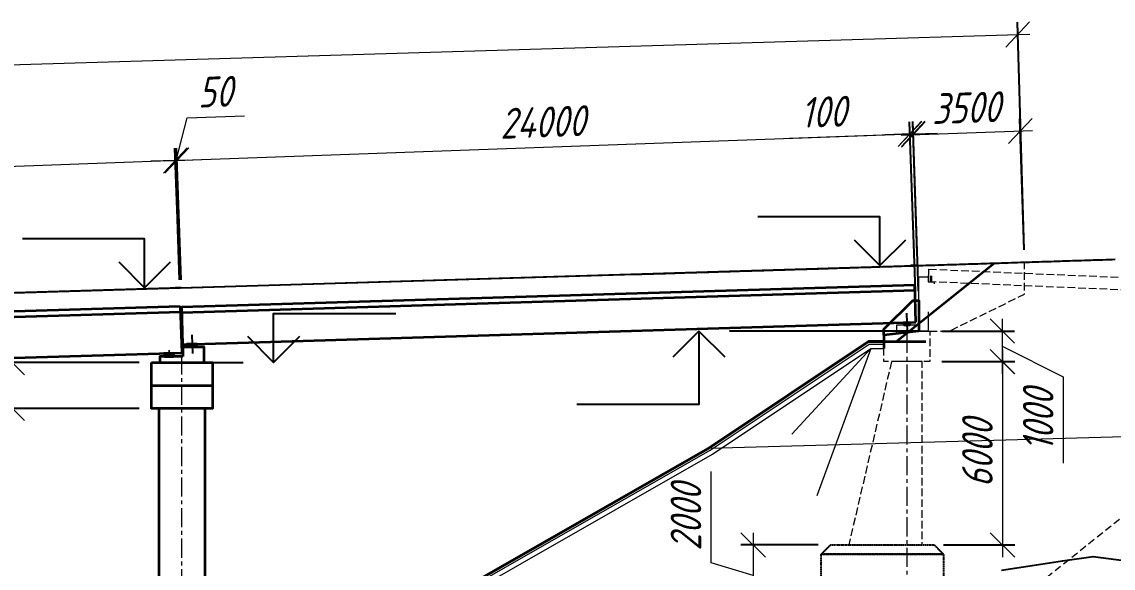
# Model space of a CAD drawing. Header units: millimetres. Extents: x 1864 to 10174863, y -4887456 to 5366151.
# Drawn here: x 5429049 to 5464764, y 12681 to 30555 of the extents above; entities that cross this region are included whole.
import ezdxf
from ezdxf.enums import TextEntityAlignment as Align

# ---------------------------------------------------------------- set-up
doc = ezdxf.new("R2018")
doc.units = ezdxf.units.MM
for name, pattern in [('DASHED', [7, 5, -2, 0]), ('HIDDEN', [9.525, 6.35, -3.175]), ('невидимая', [9.525, 6.35, -3.175]), ('осевая', [2, 1.25, -0.25, 0.25, -0.25])]:
    doc.linetypes.add(name, pattern=pattern)
for name, color, linetype, lineweight in [('(m)Невидимый контур', 4, 'HIDDEN', 18), ('04_Невидимые', 3, 'Continuous', 13), ('1-Бетон', 106, 'Continuous', 35), ('1-Примечания', 4, 'Continuous', 25), ('1-Размеры', 1, 'Continuous', 25), ('1-Текст_3', 250, 'Continuous', 25), ('ИС_АРМ', 1, 'Continuous', 35), ('ИС_Основная', 7, 'Continuous', 35), ('ИС_Ось', 3, 'осевая', 18), ('ИС_Размер', 3, 'Continuous', 18), ('ИС_Тонкая', 3, 'Continuous', 18)]:
    doc.layers.add(name, color=color, linetype=linetype, lineweight=lineweight)
for name, color, linetype in [('ИС_Невидимая', 4, 'невидимая'), ('Красный профиль', 1, 'Continuous'), ('Черный профиль', 3, 'Continuous')]:
    doc.layers.add(name, color=color, linetype=linetype)
doc.styles.add('0', font='isocpeur.ttf', dxfattribs={"width": 0.8, "oblique": 15})
doc.styles.get("Standard").update_dxf_attribs({"font": 'arial.ttf'})
doc.dimstyles.new('М400нов', dxfattribs={"dimscale": 400, "dimtxt": 2.5, "dimasz": 2, "dimexe": 1, "dimexo": 1, "dimgap": 0.8, "dimtad": 1, "dimdec": 0, "dimzin": 0, "dimdsep": 46, "dimtxsty": '0', "dimblk": 'OBLIQUE', "dimcen": 0.09, "dimdle": 1, "dimclrd": 256, "dimclre": 256, "dimclrt": 256, "dimadec": 4, "dimazin": 0, "dimtfac": 1, "dimtdec": 0, "dimtmove": 1, "dimatfit": 2, "dimfxl": 1, "dimtolj": 1, "dimtzin": 0, "dimlwd": -1, "dimarcsym": 0})

# ---------------------------------------------------------------- blocks, each defined once
blk = doc.blocks.new('_OBLIQUE')
at = {"color": 0, "linetype": 'ByBlock', "lineweight": -2}
blk.add_line((0.5, 0.5), (-0.5, -0.5), dxfattribs=at)
blk = doc.blocks.new('*D1196')
at = {"layer": 'Defpoints', "color": 0, "linetype": 'Continuous', "transparency": 16777216}
for p in [(5461641, 30143), (5461865, 22692), (5307554, 18046)]:
    blk.add_point(p, dxfattribs=at)
at = {"layer": 'ИС_Размер', "lineweight": -2, "transparency": 16777216}
for p, q in [((5461853, 23092), (5461629, 30543)), ((5307542, 18446), (5307318, 25898))]:
    blk.add_line(p, q, dxfattribs=at)
at = {"layer": 'ИС_Размер', "transparency": 16777216}
blk.add_line((5306930, 25486), (5462041, 30155), dxfattribs=at)
at = {"layer": 'ИС_Размер', "linetype": 'Continuous', "transparency": 16777216, "xscale": 800, "yscale": 800, "zscale": 800}
for p, rotation in [((5461641, 30143), 1.724269677828699), ((5307330, 25498), 181.7242696778287)]:
    blk.add_blockref('_OBLIQUE', p, dxfattribs=dict(at, rotation=rotation))
at = {"layer": 'ИС_Размер', "linetype": 'Continuous', "transparency": 16777216, "insert": (5384461, 28640), "char_height": 1000, "attachment_point": 5, "rotation": 1.7243, "style": '0'}
blk.add_mtext('\\A1;154400', dxfattribs=at)
blk = doc.blocks.new('33')
at = {"layer": '1-Бетон'}
for points in [[(33000, 1530), (33000, 0), (0, 0), (0, 1530), (33000, 1530)], [(0, 1350), (33000, 1350)]]:
    blk.add_lwpolyline(points, dxfattribs=at)
at = {"layer": 'ИС_Ось'}
for points in [[(400, -108), (400, 108)], [(32600, -108), (32600, 108)]]:
    blk.add_lwpolyline(points, dxfattribs=at)
blk = doc.blocks.new('*U451')
blk.add_lwpolyline([(0, 0), (0, 200)])
at = {"layer": 'Defpoints'}
for points in [[(-9, 0), (-9, 200)], [(-8, 0), (-8, 200)], [(8, 0), (8, 200)], [(9, 0), (9, 200)]]:
    blk.add_lwpolyline(points, dxfattribs=at)
blk = doc.blocks.new('б24 1.23')
at = {"layer": '1-Бетон', "linetype": 'Continuous'}
for points in [[(0, 0), (6, 1230)], [(6, 1230), (24005, 1120)], [(24000, -110), (24005, 1120)], [(5, 1050), (24005, 940)], [(0, 0), (24000, -110)]]:
    blk.add_lwpolyline(points, dxfattribs=at)
at = {"layer": 'Красный профиль', "linetype": 'Continuous'}
for points in [[(301, 306), (299, -309)], [(23701, 199), (23698, -416)]]:
    blk.add_lwpolyline(points, dxfattribs=at)
blk = doc.blocks.new('*D1200')
at = {"layer": 'Defpoints', "color": 0, "linetype": 'Continuous', "transparency": 16777216}
for p in [(5434076, 26022), (5434231, 21710), (5401252, 20524)]:
    blk.add_point(p, dxfattribs=at)
at = {"layer": 'ИС_Размер', "lineweight": -2, "transparency": 16777216}
for p, q in [((5434216, 22110), (5434061, 26422)), ((5401238, 20924), (5401083, 25236))]:
    blk.add_line(p, q, dxfattribs=at)
at = {"layer": 'ИС_Размер', "transparency": 16777216}
blk.add_line((5400697, 24821), (5434475, 26036), dxfattribs=at)
at = {"layer": 'ИС_Размер', "linetype": 'Continuous', "transparency": 16777216, "xscale": 800, "yscale": 800, "zscale": 800}
for p, rotation in [((5434076, 26022), 2.059747963360298), ((5401097, 24836), 182.0597479633603)]:
    blk.add_blockref('_OBLIQUE', p, dxfattribs=dict(at, rotation=rotation))
at = {"layer": 'ИС_Размер', "linetype": 'Continuous', "transparency": 16777216, "insert": (5417557, 26248), "char_height": 1000, "attachment_point": 5, "rotation": 2.0597, "style": '0'}
blk.add_mtext('\\A1;33000', dxfattribs=at)
blk = doc.blocks.new('*D1201')
at = {"layer": 'Defpoints', "color": 0, "linetype": 'Continuous', "transparency": 16777216}
for p in [(5458110, 26888), (5458265, 22574), (5434281, 21710)]:
    blk.add_point(p, dxfattribs=at)
at = {"layer": 'ИС_Размер', "lineweight": -2, "transparency": 16777216}
for p, q in [((5458251, 22974), (5458095, 27288)), ((5434266, 22110), (5434111, 26423))]:
    blk.add_line(p, q, dxfattribs=at)
at = {"layer": 'ИС_Размер', "transparency": 16777216}
blk.add_line((5433726, 26009), (5458509, 26902), dxfattribs=at)
at = {"layer": 'ИС_Размер', "linetype": 'Continuous', "transparency": 16777216, "xscale": 800, "yscale": 800, "zscale": 800}
for p, rotation in [((5458110, 26888), 2.064041569416751), ((5434125, 26024), 182.0640415694167)]:
    blk.add_blockref('_OBLIQUE', p, dxfattribs=dict(at, rotation=rotation))
at = {"layer": 'ИС_Размер', "linetype": 'Continuous', "transparency": 16777216, "insert": (5446088, 27275), "char_height": 1000, "attachment_point": 5, "rotation": 2.064, "style": '0'}
blk.add_mtext('\\A1;24000', dxfattribs=at)
blk = doc.blocks.new('*D1207')
at = {"layer": 'Defpoints', "color": 0, "linetype": 'Continuous', "transparency": 16777216}
for p in [(5434118, 26023), (5434219, 21710), (5434262, 21711)]:
    blk.add_point(p, dxfattribs=at)
at = {"layer": 'ИС_Размер', "transparency": 16777216}
for p, q in [((5434097, 26023), (5434465, 27416)), ((5434465, 27416), (5436332, 27478)), ((5434076, 26022), (5433276, 25995)), ((5434076, 26022), (5434118, 26023)), ((5434076, 26022), (5434118, 26023)), ((5434118, 26023), (5434918, 26050))]:
    blk.add_line(p, q, dxfattribs=at)
at = {"layer": 'ИС_Размер', "lineweight": -2, "transparency": 16777216}
for p, q in [((5434206, 22110), (5434062, 26422)), ((5434248, 22111), (5434105, 26423))]:
    blk.add_line(p, q, dxfattribs=at)
at = {"layer": 'ИС_Размер', "linetype": 'Continuous', "transparency": 16777216, "xscale": 800, "yscale": 800, "zscale": 800}
for p, rotation in [((5434076, 26022), 1.907391254131756), ((5434118, 26023), 181.9073912541317)]:
    blk.add_blockref('_OBLIQUE', p, dxfattribs=dict(at, rotation=rotation))
at = {"layer": 'ИС_Размер', "linetype": 'Continuous', "transparency": 16777216, "insert": (5435371, 28266), "char_height": 1000, "attachment_point": 5, "rotation": 1.9074, "style": '0'}
blk.add_mtext('\\A1;50', dxfattribs=at)
blk = doc.blocks.new('*D1208')
at = {"layer": 'Defpoints', "color": 0, "linetype": 'Continuous', "transparency": 16777216}
for p in [(5458218, 26890), (5458309, 21345), (5458410, 21349)]:
    blk.add_point(p, dxfattribs=at)
at = {"layer": 'ИС_Размер', "lineweight": -2, "transparency": 16777216}
for p, q in [((5458296, 21745), (5458104, 27286)), ((5458396, 21749), (5458204, 27290))]:
    blk.add_line(p, q, dxfattribs=at)
at = {"layer": 'ИС_Размер', "transparency": 16777216}
for p, q in [((5454172, 26750), (5458118, 26886)), ((5458118, 26886), (5457318, 26859)), ((5458118, 26886), (5458218, 26890)), ((5458118, 26886), (5458218, 26890)), ((5458218, 26890), (5459017, 26917))]:
    blk.add_line(p, q, dxfattribs=at)
at = {"layer": 'ИС_Размер', "linetype": 'Continuous', "transparency": 16777216, "xscale": 800, "yscale": 800, "zscale": 800}
for p, rotation in [((5458118, 26886), 1.98135603845083), ((5458218, 26890), 181.9813560384509)]:
    blk.add_blockref('_OBLIQUE', p, dxfattribs=dict(at, rotation=rotation))
at = {"layer": 'ИС_Размер', "linetype": 'Continuous', "transparency": 16777216, "insert": (5455277, 27609), "char_height": 1000, "attachment_point": 5, "rotation": 1.9814, "style": '0'}
blk.add_mtext('\\A1;100', dxfattribs=at)
blk = doc.blocks.new('*D1209')
at = {"layer": 'Defpoints', "color": 0, "linetype": 'Continuous', "transparency": 16777216}
for p in [(5461722, 26983), (5458367, 22575), (5461865, 22692)]:
    blk.add_point(p, dxfattribs=at)
at = {"layer": 'ИС_Размер', "lineweight": -2, "transparency": 16777216}
for p, q in [((5458354, 22975), (5458210, 27265)), ((5461852, 23092), (5461708, 27382))]:
    blk.add_line(p, q, dxfattribs=at)
at = {"layer": 'ИС_Размер', "transparency": 16777216}
blk.add_line((5457824, 26852), (5462122, 26996), dxfattribs=at)
at = {"layer": 'ИС_Размер', "linetype": 'Continuous', "transparency": 16777216, "xscale": 800, "yscale": 800, "zscale": 800}
for p, rotation in [((5458224, 26866), 181.9136543373647), ((5461722, 26983), 1.913654337364709)]:
    blk.add_blockref('_OBLIQUE', p, dxfattribs=dict(at, rotation=rotation))
at = {"layer": 'ИС_Размер', "linetype": 'Continuous', "transparency": 16777216, "insert": (5459945, 27744), "char_height": 1000, "attachment_point": 5, "rotation": 1.9137, "style": '0'}
blk.add_mtext('\\A1;3500', dxfattribs=at)
blk = doc.blocks.new('*U452')
at = {"layer": '1-Примечания', "linetype": 'Continuous'}
blk.add_line((0, 0), (2.5, 0), dxfattribs=at)
for points in [[(5, 0), (5, 4), (15, 4)], [(7.121, 2.121), (5, 0), (2.879, 2.121)]]:
    blk.add_lwpolyline(points, dxfattribs=at)
at = {"layer": '1-Текст_3', "lineweight": 30, "oblique": 15, "width": 0.8, "flags": 104}
blk.add_attdef('ВЫСОТА', text='', height=3, dxfattribs=at).set_placement((10.127, 6.167), align=Align.MIDDLE_CENTER)
blk.add_attdef('ПРИМЕЧАНИЕ', text='', height=3, dxfattribs=at).set_placement((10, 3.25), align=Align.TOP_CENTER)
blk = doc.blocks.new('*U443')
at = {"layer": '1-Примечания', "linetype": 'Continuous'}
blk.add_line((0, 0), (0.5, 0), dxfattribs=at)
for points in [[(3, 0), (3, 4), (13, 4)], [(5.121, 2.121), (3, 0), (0.879, 2.121)]]:
    blk.add_lwpolyline(points, dxfattribs=at)
at = {"layer": '1-Текст_3', "lineweight": 30, "oblique": 15, "width": 0.8, "flags": 104}
blk.add_attdef('ВЫСОТА', text='', height=3, dxfattribs=at).set_placement((8.127, 6.167), align=Align.MIDDLE_CENTER)
blk.add_attdef('ПРИМЕЧАНИЕ', text='', height=3, dxfattribs=at).set_placement((8, 3.25), align=Align.TOP_CENTER)
blk = doc.blocks.new('*U444')
at = {"layer": '1-Примечания', "linetype": 'Continuous'}
blk.add_line((0, 0), (0.5, 0), dxfattribs=at)
for points in [[(3, 0), (3, 4), (13, 4)], [(5.121, 2.121), (3, 0), (0.879, 2.121)]]:
    blk.add_lwpolyline(points, dxfattribs=at)
at = {"layer": '1-Текст_3', "lineweight": 30, "oblique": 15, "width": 0.8, "flags": 104}
blk.add_attdef('ВЫСОТА', text='', height=3, dxfattribs=at).set_placement((8.127, 6.167), align=Align.MIDDLE_CENTER)
blk.add_attdef('ПРИМЕЧАНИЕ', text='', height=3, dxfattribs=at).set_placement((8, 3.25), align=Align.TOP_CENTER)
blk = doc.blocks.new('*U436')
at = {"layer": '1-Примечания', "linetype": 'Continuous'}
blk.add_line((0, 0), (-15.5, 0), dxfattribs=at)
for points in [[(-18, 0), (-18, -6), (-28, -6)], [(-20.121, -2.121), (-18, 0), (-15.879, -2.121)]]:
    blk.add_lwpolyline(points, dxfattribs=at)
at = {"layer": '1-Текст_3', "lineweight": 30, "oblique": 15, "width": 0.8, "flags": 104}
blk.add_attdef('ВЫСОТА', text='', height=3, dxfattribs=at).set_placement((-23.127, -3.833), align=Align.MIDDLE_CENTER)
blk.add_attdef('ПРИМЕЧАНИЕ', text='', height=3, dxfattribs=at).set_placement((-23, -6.75), align=Align.TOP_CENTER)
blk = doc.blocks.new('*D1254')
at = {"layer": 'Defpoints', "color": 0, "linetype": 'Continuous', "transparency": 16777216}
for p in [(5433290, 17910), (5428741, 7910), (5433089, 7910)]:
    blk.add_point(p, dxfattribs=at)
at = {"layer": 'ИС_Размер', "transparency": 16777216}
blk.add_line((5428741, 18310), (5428741, 7510), dxfattribs=at)
at = {"layer": 'ИС_Размер', "lineweight": -2, "transparency": 16777216}
for p, q in [((5432890, 17910), (5428341, 17910)), ((5432689, 7910), (5428341, 7910))]:
    blk.add_line(p, q, dxfattribs=at)
at = {"layer": 'ИС_Размер', "linetype": 'Continuous', "transparency": 16777216, "xscale": 800, "yscale": 800, "zscale": 800}
for p, rotation in [((5428741, 17910), 90), ((5428741, 7910), 270)]:
    blk.add_blockref('_OBLIQUE', p, dxfattribs=dict(at, rotation=rotation))
at = {"layer": 'ИС_Размер', "linetype": 'Continuous', "transparency": 16777216, "insert": (5427921, 12910), "char_height": 1000, "attachment_point": 5, "rotation": 90, "style": '0'}
blk.add_mtext('\\A1;10000', dxfattribs=at)
blk = doc.blocks.new('*D1255')
at = {"layer": 'Defpoints', "color": 0, "linetype": 'Continuous', "transparency": 16777216}
for p in [(5433290, 19410), (5428741, 17910), (5433290, 17910)]:
    blk.add_point(p, dxfattribs=at)
at = {"layer": 'ИС_Размер', "transparency": 16777216}
blk.add_line((5428741, 19810), (5428741, 17510), dxfattribs=at)
at = {"layer": 'ИС_Размер', "lineweight": -2, "transparency": 16777216}
for p, q in [((5432890, 19410), (5428341, 19410)), ((5432890, 17910), (5428341, 17910))]:
    blk.add_line(p, q, dxfattribs=at)
at = {"layer": 'ИС_Размер', "linetype": 'Continuous', "transparency": 16777216, "xscale": 800, "yscale": 800, "zscale": 800}
for p, rotation in [((5428741, 19410), 90), ((5428741, 17910), 270)]:
    blk.add_blockref('_OBLIQUE', p, dxfattribs=dict(at, rotation=rotation))
at = {"layer": 'ИС_Размер', "linetype": 'Continuous', "transparency": 16777216, "insert": (5427921, 18660), "char_height": 1000, "attachment_point": 5, "rotation": 90, "style": '0'}
blk.add_mtext('\\A1;1500', dxfattribs=at)
blk = doc.blocks.new('*D1257')
at = {"layer": 'Defpoints', "color": 0, "linetype": 'Continuous', "transparency": 16777216}
for p in [(5458760, 19440), (5458809, 13440), (5461141, 13440)]:
    blk.add_point(p, dxfattribs=at)
at = {"layer": 'ИС_Размер', "transparency": 16777216}
blk.add_line((5461141, 19840), (5461141, 13040), dxfattribs=at)
at = {"layer": 'ИС_Размер', "lineweight": -2, "transparency": 16777216}
for p, q in [((5459160, 19440), (5461541, 19440)), ((5459209, 13440), (5461541, 13440))]:
    blk.add_line(p, q, dxfattribs=at)
at = {"layer": 'ИС_Размер', "linetype": 'Continuous', "transparency": 16777216, "xscale": 800, "yscale": 800, "zscale": 800}
for p, rotation in [((5461141, 19440), 90), ((5461141, 13440), 270)]:
    blk.add_blockref('_OBLIQUE', p, dxfattribs=dict(at, rotation=rotation))
at = {"layer": 'ИС_Размер', "linetype": 'Continuous', "transparency": 16777216, "insert": (5460321, 16440), "char_height": 1000, "attachment_point": 5, "rotation": 90, "style": '0'}
blk.add_mtext('\\A1;6000', dxfattribs=at)
blk = doc.blocks.new('*D1258')
at = {"layer": 'Defpoints', "color": 0, "linetype": 'Continuous', "transparency": 16777216}
for p in [(5458759, 20440), (5458759, 19440), (5461135, 19440)]:
    blk.add_point(p, dxfattribs=at)
at = {"layer": 'ИС_Размер', "transparency": 16777216}
for p, q in [((5461135, 20840), (5461135, 19040)), ((5461135, 19940), (5463129, 18940)), ((5463129, 18940), (5463129, 16112))]:
    blk.add_line(p, q, dxfattribs=at)
at = {"layer": 'ИС_Размер', "lineweight": -2, "transparency": 16777216}
for p, q in [((5459159, 20440), (5461535, 20440)), ((5459159, 19440), (5461535, 19440))]:
    blk.add_line(p, q, dxfattribs=at)
at = {"layer": 'ИС_Размер', "linetype": 'Continuous', "transparency": 16777216, "xscale": 800, "yscale": 800, "zscale": 800}
for p, rotation in [((5461135, 20440), 90), ((5461135, 19440), 270)]:
    blk.add_blockref('_OBLIQUE', p, dxfattribs=dict(at, rotation=rotation))
at = {"layer": 'ИС_Размер', "linetype": 'Continuous', "transparency": 16777216, "insert": (5462309, 17526), "char_height": 1000, "attachment_point": 5, "rotation": 90, "style": '0'}
blk.add_mtext('\\A1;1000', dxfattribs=at)
blk = doc.blocks.new('*D1291')
at = {"layer": 'Defpoints', "color": 0, "linetype": 'Continuous', "transparency": 16777216}
for p in [(5455510, 13440), (5452983, 11440), (5455210, 11440)]:
    blk.add_point(p, dxfattribs=at)
at = {"layer": 'ИС_Размер', "transparency": 16777216}
for p, q in [((5451603, 12854), (5451603, 15842)), ((5452983, 13840), (5452983, 11040)), ((5452983, 12440), (5451603, 12854))]:
    blk.add_line(p, q, dxfattribs=at)
at = {"layer": 'ИС_Размер', "lineweight": -2, "transparency": 16777216}
for p, q in [((5455110, 13440), (5452583, 13440)), ((5454810, 11440), (5452583, 11440))]:
    blk.add_line(p, q, dxfattribs=at)
at = {"layer": 'ИС_Размер', "linetype": 'Continuous', "transparency": 16777216, "xscale": 800, "yscale": 800, "zscale": 800}
for p, rotation in [((5452983, 13440), 90), ((5452983, 11440), 270)]:
    blk.add_blockref('_OBLIQUE', p, dxfattribs=dict(at, rotation=rotation))
at = {"layer": 'ИС_Размер', "linetype": 'Continuous', "transparency": 16777216, "insert": (5450783, 14348), "char_height": 1000, "attachment_point": 5, "rotation": 90, "style": '0'}
blk.add_mtext('\\A1;2000', dxfattribs=at)

msp = doc.modelspace()

# ---------------------------------------------------------------- linework, layer by layer
at = {"layer": '(m)Невидимый контур', "color": 3, "ltscale": 37}
msp.add_line((5461209.1, 11281.4), (5476070.2, 23159.4), dxfattribs=at)
at = {"color": 1}
for points in [[(5434267.8, 21851.9), (5458306.8, 22579.2)], [(5434267.8, 21851.9), (5401232.7, 20860.8)]]:
    msp.add_lwpolyline(points, dxfattribs=at)
at = {"layer": '04_Невидимые', "color": 4, "linetype": 'DASHED', "ltscale": 50, "flags": 128}
for points in [[(5458409.6, 20439.9), (5459409.6, 20439.9), (5461865.2, 21649.2), (5461865.2, 22691.7)], [(5458736.6, 22463.2), (5466719.6, 22123.9)], [(5458719.6, 22063.6), (5466702.6, 21724.3)], [(5457509.7, 19435.3), (5456110, 13439.8), (5458510, 13439.8), (5458509.5, 19439.9), (5457509.7, 19439.9)]]:
    msp.add_lwpolyline(points, dxfattribs=at)
at = {"layer": '04_Невидимые', "color": 4, "linetype": 'DASHED', "ltscale": 500, "flags": 128}
for points in [[(5458409.6, 20439.9), (5458409.6, 22214), (5458709, 22214), (5458709, 22045.5), (5458909.6, 22045.5), (5458909.6, 21845.5), (5458709.6, 21645.5), (5458709.6, 20439.9)], [(5458409.6, 20439.9), (5457683.2, 20353.7), (5457683.2, 20639.9), (5458409.6, 20639.9)]]:
    msp.add_lwpolyline(points, close=True, dxfattribs=at)
msp.add_lwpolyline([(5458719.6, 22062.7), (5458736.6, 22463.2)], dxfattribs=at)
at = {"layer": '04_Невидимые', "color": 4, "linetype": 'DASHED', "ltscale": 50, "flags": 128}
msp.add_lwpolyline([(5457259.9, 20303.5), (5458409.6, 20439.9), (5458759, 20439.9), (5458759, 19439.9), (5457259.9, 19439.9)], close=True, dxfattribs=at)
at = {"layer": '1-Бетон'}
for points in [[(5457889.4, 20691.9), (5458129.4, 20691.9), (5458129.4, 20711.9), (5457889.4, 20711.9)], [(5457909.2, 20639.9), (5458109.2, 20639.9), (5458109.3, 20691.9), (5457909.3, 20691.9)], [(5434444.5, 19989.3), (5434784.5, 19989.3), (5434784.5, 20009.3), (5434444.5, 20009.3)], [(5433694.8, 19688.3), (5434034.8, 19688.3), (5434034.8, 19708.3), (5433694.8, 19708.3)], [(5433714.8, 19610.3), (5434014.8, 19610.3), (5434014.8, 19688.3), (5433714.8, 19688.3)], [(5434464.5, 19989.3), (5434764.5, 19989.3), (5434764.5, 19909.7), (5434464.5, 19909.7)], [(5433290, 19409.8), (5435290, 19409.8), (5435290, 17909.8), (5433290, 17909.8)]]:
    msp.add_lwpolyline(points, close=True, dxfattribs=at)
at = {"layer": '1-Бетон', "color": 1}
msp.add_lwpolyline([(5457259.9, 20093.8), (5456759.9, 20093.8), (5451529, 16606.6), (5437870.6, 8801.8)], dxfattribs=at)
at = {"layer": '1-Бетон'}
for points in [[(5435014.7, 19409.8), (5435014.7, 19909.7), (5434314.4, 19909.7), (5434314.8, 19610.3)], [(5434314.8, 19610.3), (5433565.1, 19610.3), (5433565.1, 19409.8), (5435014.7, 19409.8), (5435014.7, 19409.8)], [(5433290, 18659.8), (5435290, 18659.8)], [(5433290, 18659.8), (5435290, 18659.8)], [(5435040, 17909.8), (5435039.4, 7909.8), (5433539.4, 7909.8), (5433540, 17909.8)]]:
    msp.add_lwpolyline(points, dxfattribs=at)
at = {"layer": 'ИС_Невидимая', "ltscale": 0.3}
for points in [[(5459209.8, 13139.9), (5455209.8, 13139.9), (5455509.7, 13439.9), (5458910.3, 13439.9)], [(5459209.8, 11439.9), (5455209.8, 11439.9), (5455209.8, 13139.9), (5459209.8, 13139.9)]]:
    msp.add_lwpolyline(points, close=True, dxfattribs=at)
at = {"layer": 'ИС_Основная'}
for p, q in [((5457655, 20091.4), (5460865.7, 22659.9)), ((5457259.9, 20298.9), (5457259.9, 19863.8))]:
    msp.add_line(p, q, dxfattribs=at)
msp.add_lwpolyline([(5458409.6, 20439.9), (5457260.2, 20303.5), (5457260, 20498.9), (5458209.5, 21435.3), (5458409.5, 21435.3)], close=True, dxfattribs=at)
msp.add_lwpolyline([(5437687.2, 8697), (5451529, 16606.6), (5456759.9, 20093.8), (5458636.9, 20093.8)], dxfattribs=at)
at = {"layer": 'ИС_Ось'}
for points in [[(5458009.6, 20804.9), (5458009.6, 20599.7)], [(5433864.6, 19808.4), (5433864.6, 19603.2)]]:
    msp.add_lwpolyline(points, dxfattribs=at)
at = {"layer": 'ИС_Ось', "ltscale": 10}
msp.add_lwpolyline([(5434614.8, 20093.4), (5434614.8, 19970.1)], dxfattribs=at)
at = {"layer": 'ИС_Ось', "ltscale": 500}
for points in [[(5458009.9, 20346.9), (5458009.6, 11939.8)], [(5434289.3, 2022.6), (5434290, 19647.5)]]:
    msp.add_lwpolyline(points, dxfattribs=at)
at = {"layer": 'ИС_Тонкая'}
for q in [(5454244.4, 17063.3), (5455066.4, 15047.4)]:
    msp.add_line((5456829.5, 19863.8), q, dxfattribs=at)
for points in [[(5438258, 8931), (5451571.1, 16538.5), (5456784.1, 20013.8), (5457259.9, 20013.8)], [(5438983.8, 9173), (5451650, 16410.8), (5456829.5, 19863.8), (5457259.9, 19863.8)], [(5451529, 16606.6), (5493887.5, 17792.2)]]:
    msp.add_lwpolyline(points, dxfattribs=at)
at = {"layer": 'Красный профиль', "linetype": 'Continuous', "flags": 128}
msp.add_lwpolyline([(5293540.6, 17630.1), (5449135.8, 22297.9), (5449235.8, 22300.9), (5449335.7, 22303.9), (5449435.7, 22306.9), (5449535.7, 22309.9), (5449635.6, 22312.9), (5449735.6, 22315.9), (5449835.6, 22318.9), (5449935.5, 22322), (5450035.5, 22325), (5450107.7, 22327.1), (5450135.5, 22328), (5450235.4, 22331), (5450335.4, 22334), (5450435.4, 22337), (5450535.3, 22340), (5450635.3, 22343.1), (5450735.3, 22346.1), (5450835.2, 22349.1), (5450935.2, 22352.1), (5451035.2, 22355.2), (5451107.7, 22357.4), (5451135.1, 22358.2), (5451235.1, 22361.2), (5451335.1, 22364.2), (5451435, 22367.3), (5451535, 22370.3), (5451635, 22373.3), (5451734.9, 22376.4), (5451834.9, 22379.4), (5451934.8, 22382.5), (5452034.8, 22385.5), (5452107.7, 22387.7), (5452134.8, 22388.5), (5452234.7, 22391.6), (5452334.7, 22394.6), (5452434.7, 22397.7), (5452534.6, 22400.7), (5452634.6, 22403.8), (5452734.6, 22406.8), (5452834.5, 22409.9), (5452934.5, 22412.9), (5453034.5, 22416), (5453107.7, 22418.2), (5453134.4, 22419), (5453234.4, 22422.1), (5453334.4, 22425.2), (5453434.3, 22428.2), (5453534.3, 22431.3), (5453634.3, 22434.4), (5453734.2, 22437.4), (5453834.2, 22440.5), (5453934.2, 22443.6), (5454034.1, 22446.6), (5454107.7, 22448.9), (5454134.1, 22449.7), (5454234, 22452.8), (5454334, 22455.8), (5454434, 22458.9), (5454533.9, 22462), (5454633.9, 22465.1), (5454733.9, 22468.2), (5454833.8, 22471.2), (5454933.8, 22474.3), (5455033.8, 22477.4), (5455107.7, 22479.7), (5455133.7, 22480.5), (5455233.7, 22483.6), (5455333.7, 22486.7), (5455433.6, 22489.8), (5455533.6, 22492.9), (5455633.6, 22496), (5455733.5, 22499.1), (5455833.5, 22502.1), (5455933.5, 22505.2), (5456033.4, 22508.3), (5456107.7, 22510.6), (5456133.4, 22511.4), (5456233.4, 22514.5), (5456333.3, 22517.7), (5456433.3, 22520.8), (5456533.3, 22523.9), (5456633.2, 22527), (5456733.2, 22530.1), (5456833.1, 22533.2), (5456933.1, 22536.3), (5457033.1, 22539.4), (5457107.7, 22541.8), (5457133, 22542.5), (5457233, 22545.7), (5457333, 22548.8), (5457432.9, 22551.9), (5457532.9, 22555), (5457632.9, 22558.1), (5457732.8, 22561.3), (5457832.8, 22564.4), (5457932.8, 22567.5), (5458032.7, 22570.7), (5458107.7, 22573), (5458132.7, 22573.8), (5458232.7, 22576.9), (5458332.6, 22580), (5458432.6, 22583.2), (5458532.6, 22586.3), (5458632.5, 22589.5), (5458732.5, 22592.6), (5458832.5, 22595.7), (5458932.4, 22598.9), (5459032.4, 22602), (5459107.7, 22604.4), (5459132.3, 22605.2), (5459232.3, 22608.3), (5459332.3, 22611.5), (5459432.2, 22614.6), (5459532.2, 22617.8), (5459632.2, 22620.9), (5459732.1, 22624.1), (5459832.1, 22627.2), (5459932.1, 22630.4), (5460032, 22633.5), (5460107.7, 22635.9), (5460132, 22636.7), (5460232, 22639.9), (5460331.9, 22643), (5460431.9, 22646.2), (5460531.9, 22649.4), (5460631.8, 22652.5), (5460731.8, 22655.7), (5460831.8, 22658.9), (5460931.7, 22662), (5461031.7, 22665.2), (5461107.7, 22667.6), (5461131.7, 22668.4), (5461231.6, 22671.6), (5461331.6, 22674.7), (5461431.5, 22677.9), (5461531.5, 22681.1), (5461631.5, 22684.3), (5461731.4, 22687.5), (5461831.4, 22690.7), (5461931.4, 22693.8), (5462031.3, 22697), (5462107.7, 22699.5), (5462131.3, 22700.2), (5462231.3, 22703.4), (5462331.2, 22706.6), (5462431.2, 22709.8), (5462531.2, 22713), (5462631.1, 22716.2), (5462731.1, 22719.4), (5462831.1, 22722.6), (5462931, 22725.8), (5463031, 22729), (5463107.7, 22731.4), (5463131, 22732.2), (5463230.9, 22735.4), (5463330.9, 22738.6), (5463430.9, 22741.8), (5463530.8, 22745), (5463630.8, 22748.2), (5463730.8, 22751.5), (5463830.7, 22754.7), (5463930.7, 22757.9), (5464030.6, 22761.1), (5464107.7, 22763.6), (5464130.6, 22764.3), (5464230.6, 22767.5), (5464330.5, 22770.8), (5464430.5, 22774), (5464530.5, 22777.2), (5464630.4, 22780.4), (5464730.4, 22783.7), (5464830.4, 22786.9)], dxfattribs=at)
at = {"layer": 'Черный профиль', "linetype": 'Continuous', "flags": 128}
msp.add_lwpolyline([(5461107.7, 12614.9), (5462107.7, 12766.8), (5463107.7, 12918.2), (5464107.7, 13067.3), (5465107.7, 12931)], dxfattribs=at)

# ---------------------------------------------------------------- block references
at = {"linetype": 'Continuous', "rotation": 1.718358025339879}
msp.add_blockref('33', (5401296.3, 18731.2), dxfattribs=at)
at = {"layer": '1-Бетон', "rotation": 1.995828484253032}
msp.add_blockref('б24 1.23', (5434320.6, 20000.3), dxfattribs=at)
at = {"layer": '1-Размеры', "transparency": 33554687}
ref = msp.add_blockref('*U444', (5458332.6, 22580), dxfattribs=dict(at, xscale=-399.9999999999999, yscale=399.9999999999999, zscale=399.9999999999999, rotation=359.999718071565))
lines = msp.add_mtext('\\W0.8000;22.58', dxfattribs={"layer": '1-Текст_3', "insert": (5455082, 25047), "char_height": 2.5, "attachment_point": 1, "rotation": 359.99972, "bg_fill": 3, "box_fill_scale": 1, "bg_fill_color": 256, "bg_fill_transparency": 0})
ref.add_attrib('ВЫСОТА', '', (5455082, 25047)).embed_mtext(lines)
lines = msp.add_mtext('\\W0.8000;', dxfattribs={"layer": '1-Текст_3', "insert": (5455132.6, 23880.1), "char_height": 2.5, "attachment_point": 1, "rotation": 359.99972, "bg_fill": 3, "box_fill_scale": 1, "bg_fill_color": 256, "bg_fill_transparency": 0})
ref.add_attrib('ПРИМЕЧАНИЕ', '', (5455132.6, 23880.1)).embed_mtext(lines)
ref = msp.add_blockref('*U443', (5434267.8, 21851.9), dxfattribs=dict(at, xscale=-399.9999999999999, yscale=399.9999999999999, zscale=399.9999999999999, rotation=359.999718071565))
lines = msp.add_mtext('\\W0.8000;21.85', dxfattribs={"layer": '1-Текст_3', "insert": (5431017.2, 24318.8), "char_height": 2.5, "attachment_point": 1, "rotation": 359.99972, "bg_fill": 3, "box_fill_scale": 1, "bg_fill_color": 256, "bg_fill_transparency": 0})
ref.add_attrib('ВЫСОТА', '', (5431017.2, 24318.8)).embed_mtext(lines)
lines = msp.add_mtext('\\W0.8000;', dxfattribs={"layer": '1-Текст_3', "insert": (5431067.8, 23151.9), "char_height": 2.5, "attachment_point": 1, "rotation": 359.99972, "bg_fill": 3, "box_fill_scale": 1, "bg_fill_color": 256, "bg_fill_transparency": 0})
ref.add_attrib('ПРИМЕЧАНИЕ', '', (5431067.8, 23151.9)).embed_mtext(lines)
ref = msp.add_blockref('*U452', (5435290, 19409.8), dxfattribs=dict(at, xscale=399.9999999999998, yscale=399.9999999999998, zscale=399.9999999999998, rotation=0.0002819284350356197))
lines = msp.add_mtext('\\W0.8000;19.41', dxfattribs={"layer": '1-Текст_3', "insert": (5439340.6, 21876.7), "char_height": 2.5, "attachment_point": 1, "rotation": 0.00028, "bg_fill": 3, "box_fill_scale": 1, "bg_fill_color": 256, "bg_fill_transparency": 0})
ref.add_attrib('ВЫСОТА', '', (5439340.6, 21876.7)).embed_mtext(lines)
lines = msp.add_mtext('\\W0.8000;', dxfattribs={"layer": '1-Текст_3', "insert": (5439290, 20709.8), "char_height": 2.5, "attachment_point": 1, "rotation": 0.00028, "bg_fill": 3, "box_fill_scale": 1, "bg_fill_color": 256, "bg_fill_transparency": 0})
ref.add_attrib('ПРИМЕЧАНИЕ', '', (5439290, 20709.8)).embed_mtext(lines)
ref = msp.add_blockref('*U436', (5458409.5, 20439.9), dxfattribs=dict(at, xscale=399.9999999999998, yscale=399.9999999999998, zscale=399.9999999999998, rotation=0.0002819284350356193))
lines = msp.add_mtext('\\W0.8000;20.44', dxfattribs={"layer": '1-Текст_3', "insert": (5449158.8, 18906.8), "char_height": 2.5, "attachment_point": 1, "rotation": 0.00028, "bg_fill": 3, "box_fill_scale": 1, "bg_fill_color": 256, "bg_fill_transparency": 0})
ref.add_attrib('ВЫСОТА', '', (5449158.8, 18906.8)).embed_mtext(lines)
lines = msp.add_mtext('\\W0.8000;', dxfattribs={"layer": '1-Текст_3', "insert": (5449209.5, 17739.9), "char_height": 2.5, "attachment_point": 1, "rotation": 0.00028, "bg_fill": 3, "box_fill_scale": 1, "bg_fill_color": 256, "bg_fill_transparency": 0})
ref.add_attrib('ПРИМЕЧАНИЕ', '', (5449209.5, 17739.9)).embed_mtext(lines)
at = {"layer": 'ИС_АРМ'}
msp.add_blockref('*U451', (5458808.1, 22045.5), dxfattribs=at)

# ---------------------------------------------------------------- dimensions: what is measured, and where the dimension line sits
at = {"layer": 'ИС_Размер', "linetype": 'Continuous'}
for p1, p2, distance, override, picture, middle in [((5307554.1, 18046.5), (5461865.2, 22691.7), 7455, {"dimrnd": 200}, '*D1196', (5384460.7, 28640.3)), ((5434219.2, 21709.8), (5434261.6, 21711.2), 4314.6, {"dimrnd": 50}, '*D1207', (5434757.2, 28245.9))]:
    dim = msp.add_aligned_dim(p1=p1, p2=p2, distance=distance, dimstyle='М400нов', override=override, dxfattribs=at)
    dim.commit()
    dim.dimension.update_dxf_attribs({"geometry": picture, "text_midpoint": middle})
dim = msp.add_linear_dim(base=(5458217.9, 26889.8), p1=(5458309.4, 21345.3), p2=(5458409.6, 21348.7), angle=1.98136, dimstyle='М400нов', override={"dimrnd": 10}, dxfattribs=at)
dim.commit()
dim.dimension.update_dxf_attribs({"geometry": '*D1208', "text_midpoint": (5455305.4, 26789.1), "dimtype": 161})
for p1, p2, distance, picture, middle in [((5458367.1, 22574.9), (5461865.2, 22691.7), 4293.3, '*D1209', (5459945.4, 27743.7)), ((5434280.7, 21710.1), (5458265.2, 22574.5), 4316.3, '*D1201', (5446087.9, 27275.3)), ((5401252, 20524), (5434230.7, 21710.1), 4314.5, '*D1200', (5417556.8, 26248.3))]:
    dim = msp.add_aligned_dim(p1=p1, p2=p2, distance=distance, dimstyle='М400нов', dxfattribs=at)
    dim.commit()
    dim.dimension.update_dxf_attribs({"geometry": picture, "text_midpoint": middle})
for base, p1, p2, picture, middle in [((5461135.5, 19439.9), (5458759, 20439.9), (5458759, 19439.9), '*D1258', (5463129.1, 18620)), ((5428740.7, 17909.8), (5433290, 19409.8), (5433290, 17909.8), '*D1255', (5428740.7, 18659.8))]:
    dim = msp.add_linear_dim(base=base, p1=p1, p2=p2, angle=90, dimstyle='М400нов', dxfattribs=at)
    dim.commit()
    dim.dimension.update_dxf_attribs({"geometry": picture, "text_midpoint": middle, "dimtype": 160})
for base, p1, p2, picture, middle in [((5461140.6, 13439.9), (5458759.9, 19439.9), (5458809.2, 13439.9), '*D1257', (5460320.6, 16439.9)), ((5428740.7, 7909.8), (5433290, 17909.8), (5433088.8, 7909.8), '*D1254', (5427920.7, 12909.8)), ((5452982.8, 11439.9), (5455509.7, 13439.9), (5455209.8, 11439.9), '*D1291', (5450782.8, 13173.9))]:
    dim = msp.add_linear_dim(base=base, p1=p1, p2=p2, angle=90, dimstyle='М400нов', dxfattribs=at)
    dim.commit()
    dim.dimension.update_dxf_attribs({"geometry": picture, "text_midpoint": middle})

doc.saveas('drawing.dxf')
